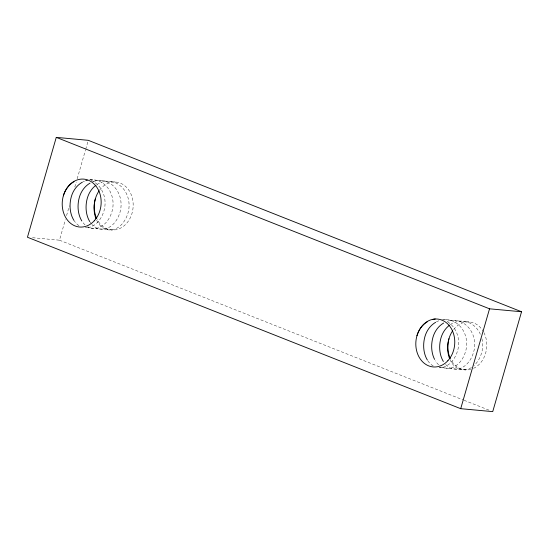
<?xml version="1.0" encoding="UTF-8"?>
<svg xmlns="http://www.w3.org/2000/svg" width="549" height="549" viewBox="0 0 549 549"><rect width="100%" height="100%" fill="white"/><g stroke="black" fill="none" stroke-linecap="round" stroke-linejoin="round"><path stroke-width="0.41" stroke-dasharray="2.75 2.06" d="M32.508 237.71L59.464 240.188L65.372 219.717M66.553 215.627L69.387 205.806M74.822 186.976L76.242 182.062M77.189 178.789L85.459 150.138M85.692 149.321L88.053 141.134M90.063 179.701L115.345 182.028M85.953 227.595L112.071 229.997M443.674 319.628L468.949 321.947M439.557 367.514L465.676 369.916M59.464 240.188L463.253 399.967M464.056 400.283L489.536 410.364M99.547 190.208A24.046 19.441 -84.8 0 1 128.274 189.378A24.046 19.441 -84.8 0 1 125.323 224.713A24.046 19.441 -84.8 0 1 97.111 219.38M453.666 329.462A24.046 19.441 -84.8 0 1 483.511 331.822M483.902 332.564A24.046 19.441 -84.8 0 1 473.574 368.345M470.754 369.381A24.046 19.441 -84.8 0 1 450.715 359.3M445.616 364.502A24.286 17.486 -82.1 0 0 473.636 352.081A24.286 21.397 -88.7 0 0 468.702 327.684A24.286 21.397 -88.7 0 0 447.366 321.357M450.255 324.658A24.286 21.397 -88.7 0 1 480.402 334.293M481.919 338.726A24.286 21.397 -88.7 0 1 481.638 352.815A24.286 17.486 -82.1 0 1 473.917 365.689M471.426 367.562A24.286 17.486 -82.1 0 1 450.249 360.151M441.691 319.998A24.286 21.397 -88.7 0 1 465.627 351.346A24.286 17.486 -82.1 0 1 439.893 365.812M436.359 321.906A24.286 21.397 -88.7 0 1 440.14 320.376M447.634 321.844A24.286 21.397 -88.7 0 1 457.626 350.612A24.286 17.486 -82.1 0 1 439.076 367.7M438.63 364.776A24.286 17.486 -82.1 0 1 435.357 360.762M433.23 365.957A24.286 17.486 -82.1 0 1 427.355 360.027M89.679 179.825A24.286 21.397 -88.7 0 1 112.023 211.427A24.286 17.486 -82.1 0 1 87.627 226.771M82.034 182.385A24.286 21.397 -88.7 0 1 84.992 180.971M91.113 180.429A24.286 21.397 -88.7 0 1 104.022 210.692A24.286 17.486 -82.1 0 1 85.472 227.78M78.946 225.618A24.286 17.486 -82.1 0 1 73.751 220.101M92.994 181.705A24.286 21.397 -88.7 0 1 114.816 187.442A24.286 21.397 -88.7 0 1 120.032 212.161A24.286 17.486 -82.1 0 1 92.012 224.575M96.638 220.231A24.286 17.486 -82.1 0 0 113.108 229.647A24.286 17.486 -82.1 0 0 128.034 212.895A24.286 21.397 -88.7 0 0 121.034 186.372A24.286 21.397 -88.7 0 0 96.651 184.738M91.525 224.026A24.286 17.486 -82.1 0 1 90.166 222.221M85.026 224.857A24.286 17.486 -82.1 0 1 81.753 220.842"/><path stroke-width="0.82" d="M56.273 137.374L27.45 237.243L460.707 408.682L492.728 411.626L521.55 311.757L88.293 140.318L56.273 137.374L489.536 308.812L521.55 311.757M460.707 408.682L489.536 308.812M96.741 218.619A24.046 19.441 -84.8 0 1 99.053 190.901M95.993 218.728A24.286 17.486 -82.1 0 1 95.375 198.759M450.345 358.545A24.046 19.441 -84.8 0 1 452.657 330.821M449.597 358.655A24.286 17.486 -82.1 0 1 448.979 338.678M63.361 195.815A24.286 21.397 -88.7 0 1 74.033 181.65M416.966 335.734A24.286 21.397 -88.7 0 1 427.637 321.57M432.907 319.436A24.286 21.397 -88.7 0 1 435.282 319.01M434.595 359.403A24.286 17.486 -82.1 0 1 432.976 337.21A24.286 21.397 -88.7 0 1 443.647 323.038M435.638 322.304A24.286 21.397 -88.7 0 0 424.967 336.475A24.286 17.486 -82.1 0 0 427.355 360.027M443.366 361.496A24.286 17.486 -82.1 0 1 440.977 337.944A24.286 21.397 -88.7 0 1 449.576 325.152M82.034 182.385A24.286 21.397 -88.7 0 0 71.363 196.549A24.286 17.486 -82.1 0 0 73.751 220.101M85.761 180.696A24.286 21.397 -88.7 0 1 87.305 180.25M90.043 183.119A24.286 21.397 -88.7 0 0 79.365 197.283A24.286 17.486 -82.1 0 0 81.753 220.842M89.755 221.576A24.286 17.486 -82.1 0 1 87.373 198.024A24.286 21.397 -88.7 0 1 95.972 185.233M94.263 220.794A24.046 19.441 -84.8 0 0 88.293 180.182A24.046 19.441 -84.8 0 0 62.511 208.229A24.046 19.441 -84.8 0 0 94.263 220.794M447.867 360.714A24.046 19.441 -84.8 0 0 441.897 320.101A24.046 19.441 -84.8 0 0 416.115 348.155A24.046 19.441 -84.8 0 0 447.867 360.714"/></g></svg>
